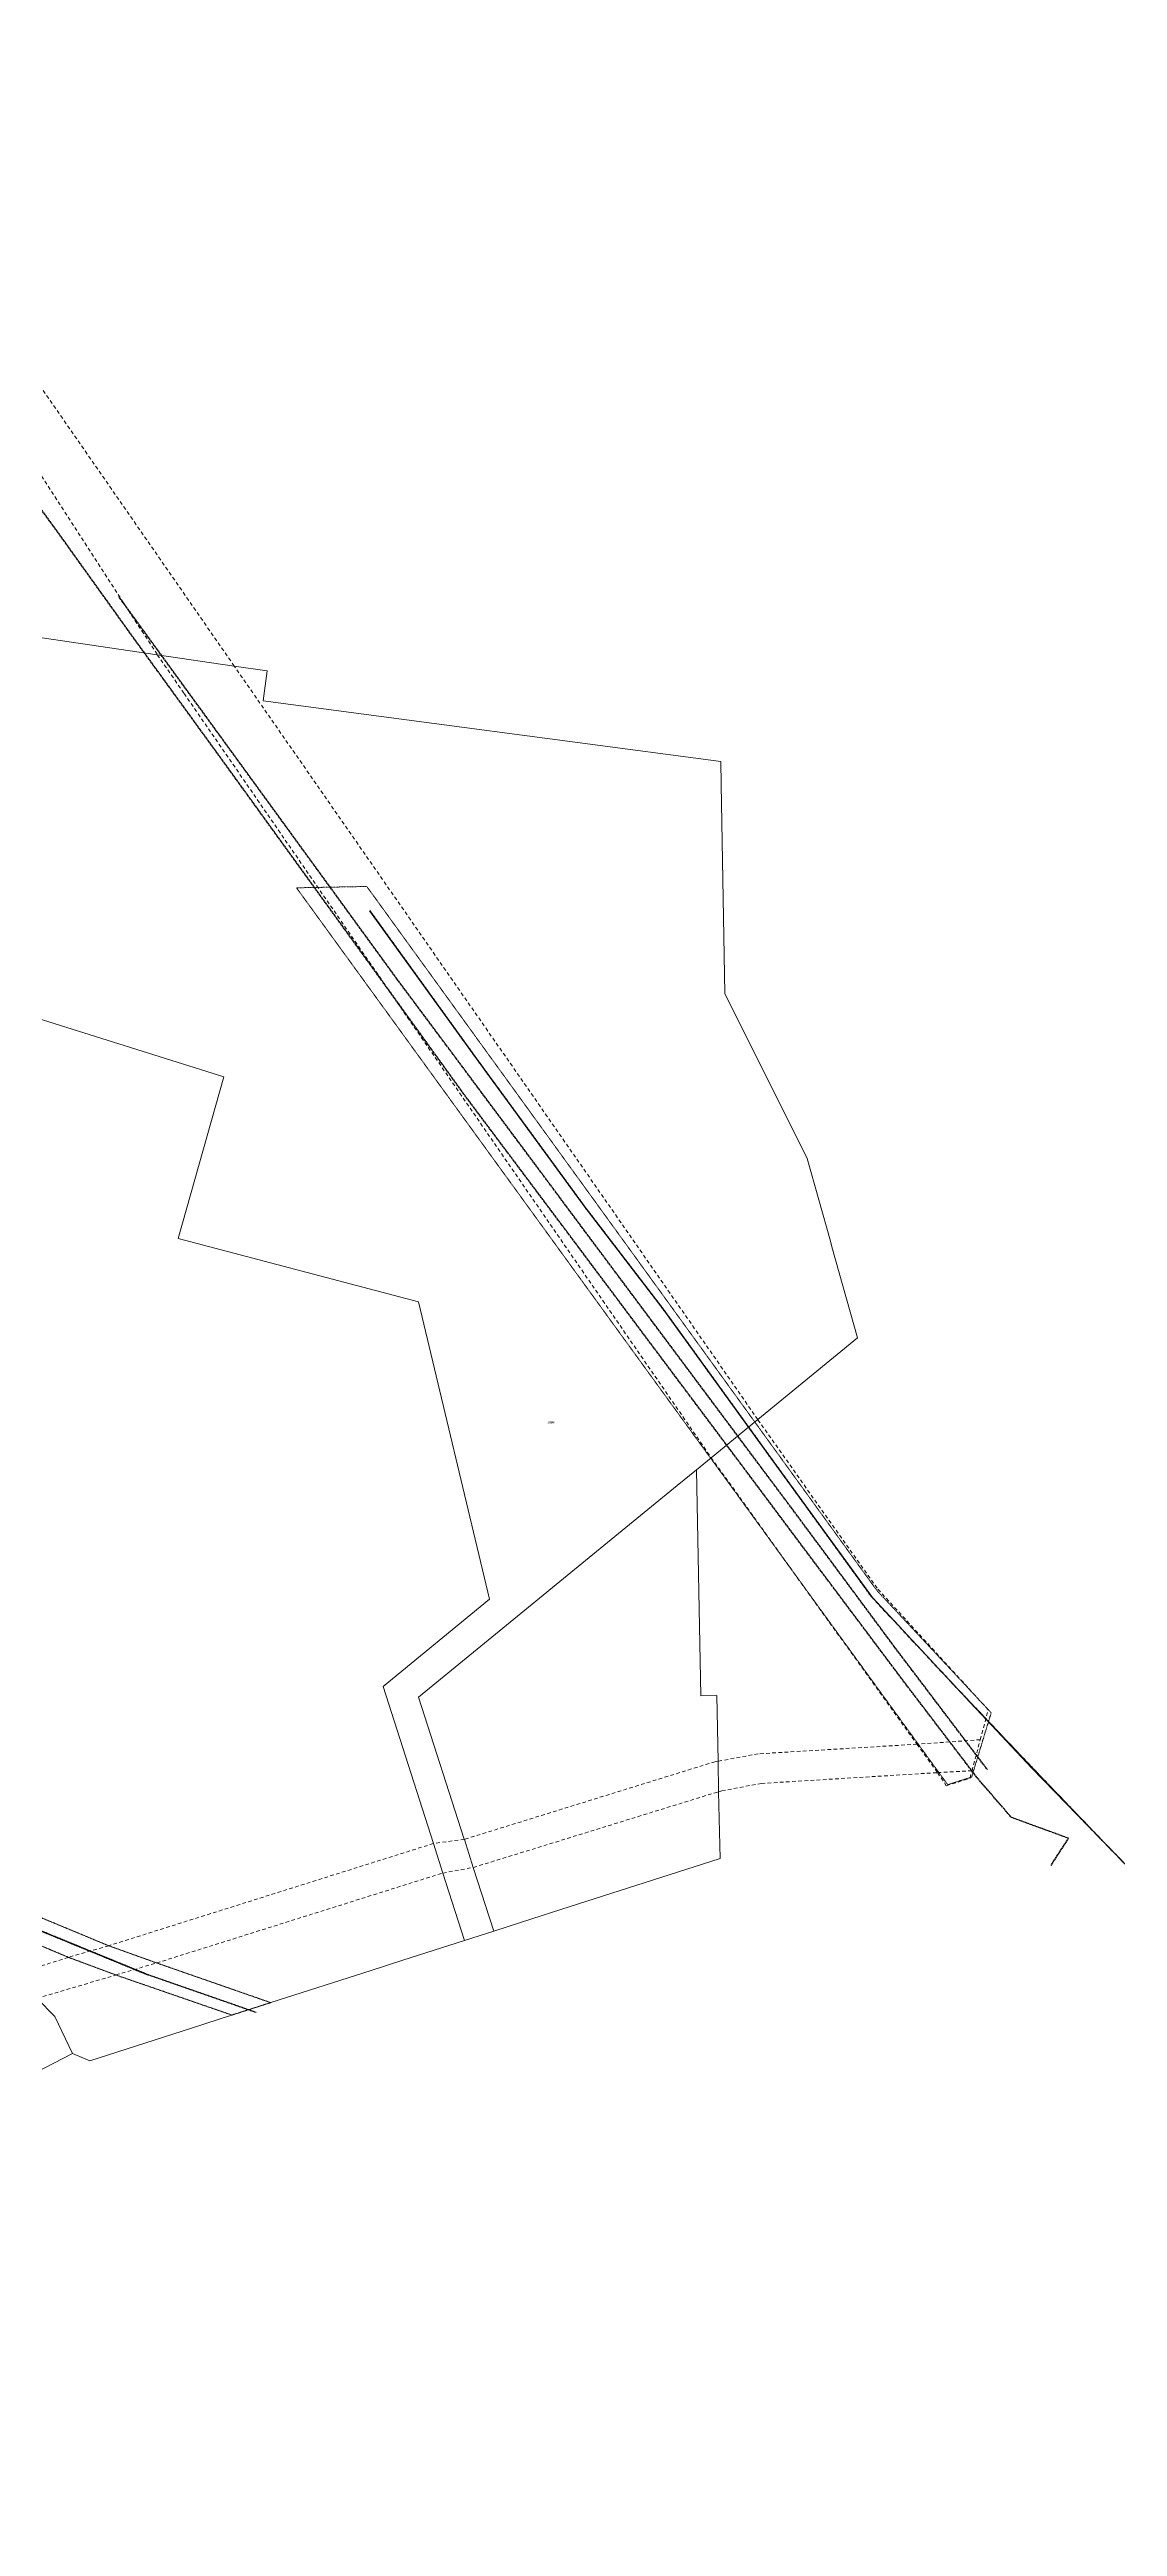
# Model space of a CAD drawing. Header units: metres. Extents: x 256054 to 262066, y 6173540 to 6179224.
# Drawn here: x 259823 to 260692, y 6174721 to 6176737 of the extents above; entities that cross this region are included whole.
import ezdxf

# ---------------------------------------------------------------- set-up
doc = ezdxf.new("R2010")
doc.units = ezdxf.units.M
for name, pattern in [('Cable Exist OH', [1, 1, 0]), ('Dash', [5, 3, -2]), ('DASHED', [19.05, 12.7, -6.35]), ('HIDDEN2', [0.1875, 0.125, -0.0625])]:
    doc.linetypes.add(name, pattern=pattern)
for name, color, linetype, lineweight in [('Cadastre Easements_SP_EXT', 96, 'DASHED', 15), ('Cadastre Land Parcels_SP_EXT', 96, 'Continuous', 15), ('Cadastre Other Property_SP_EXT', 96, 'DASHED', 15), ('Cadastre Roads_SP_EXT', 54, 'Continuous', 15), ('Mains_HV_EXT', 13, 'Continuous', 25), ('Mains_TR_EXT', 211, 'Continuous', 25)]:
    doc.layers.add(name, color=color, linetype=linetype, lineweight=lineweight)
doc.styles.get("Standard").update_dxf_attribs({"font": 'arial.ttf'})
doc.linetypes.add('Cable E OH', pattern='A,8,-0.01,["E",Standard,S=1.5,R=30,X=0,Y=-0.9],0', length=8.01)

msp = doc.modelspace()

# ---------------------------------------------------------------- linework, layer by layer
at = {"layer": 'Cadastre Easements_SP_EXT', "linetype": 'Dash'}
for points in [[(259729.2, 6176586.5), (259722.2, 6176600.3), (259653, 6176736.5), (259648.3, 6176599.1), (259681.3, 6176585), (259692, 6176565.3), (259743.6, 6176495.1), (259645.2, 6176501.7), (259644.3, 6176480.5), (259767.2, 6176465), (259910.5, 6176244), (259932.3, 6176212.5), (260361.3, 6175590.5), (260528.8, 6175357.3), (260545.6, 6175334.2), (260552.7, 6175323.5), (260572, 6175329.7), (260573.6, 6175335.7), (260580.3, 6175361), (260586.8, 6175385.3), (260496.4, 6175484.2), (260399.2, 6175621.6), (259973.1, 6176234.8), (259729.2, 6176586.5)], [(260002.8, 6175147), (259910, 6175179.3), (259870.9, 6175193.3), (259639.6, 6175289.4), (259578.4, 6175310.6), (259398.6, 6175372.5), (259393.5, 6175359.9), (259391.1, 6175353.9), (259578.9, 6175289.2), (259633.8, 6175270.3), (259838, 6175183.8), (259876.8, 6175169.5), (259971.2, 6175136.9), (260002.8, 6175147)]]:
    msp.add_lwpolyline(points, close=True, dxfattribs=at)
msp.add_lwpolyline([(259812.6, 6175150.5), (259876.8, 6175169.5), (259910, 6175179.3), (260142.9, 6175252.5), (260167.7, 6175257), (260367.4, 6175318.7), (260369.9, 6175319.4), (260402.2, 6175325.4), (260545.6, 6175334.2), (260573.6, 6175335.7), (260580.3, 6175361), (260528.8, 6175357.3), (260399.6, 6175349.5), (260366.9, 6175343.5), (260364.4, 6175343.1), (260160.4, 6175279.9), (260135.2, 6175276.5), (259870.9, 6175193.3), (259838, 6175183.8), (259793.9, 6175169.8)], dxfattribs=at)
at = {"layer": 'Cadastre Land Parcels_SP_EXT', "linetype": 'Continuous'}
for points in [[(259812.7, 6175948.1), (259964.6, 6175900.4), (259927.4, 6175768.9), (260123.2, 6175717.3), (260181, 6175475.3), (260094.2, 6175404.3), (260135.2, 6175276.5), (260142.9, 6175252.5), (260160.5, 6175197.6), (260184.3, 6175205.3), (260167.7, 6175257), (260160.4, 6175279.9), (260160.3, 6175280), (260123.2, 6175395.7), (260333.7, 6175568), (260349.3, 6175580.7), (260361.3, 6175590.5), (260399.2, 6175621.6), (260480.4, 6175688), (260459.6, 6175762), (260458.3, 6175766.8), (260439.3, 6175834.1), (260372.5, 6175968.4), (260372.5, 6175968.4), (260369.5, 6176138.3), (260369.1, 6176157.2), (259996.7, 6176206.6), (260000, 6176230.9), (259973.1, 6176234.8), (259910.5, 6176244), (259636.6, 6176284.3)], [(259812.6, 6175150.5), (259827, 6175135.6), (259841.6, 6175105.6), (259855.5, 6175099.7), (259945.9, 6175128.7), (259963.3, 6175134.3), (259971.2, 6175136.9), (260002.8, 6175147), (260084.6, 6175173.2), (260110.4, 6175181.5), (260160.5, 6175197.6), (260142.9, 6175252.5), (260135.2, 6175276.5), (260094.2, 6175404.3), (260181, 6175475.3), (260123.2, 6175717.3), (260123.2, 6175717.3), (259927.4, 6175768.9), (259964.6, 6175900.4), (259812.7, 6175948.1)]]:
    msp.add_lwpolyline(points, dxfattribs=at)
msp.add_lwpolyline([(260215.4, 6175215.2), (260239, 6175222.8), (260368.5, 6175264.4), (260367.4, 6175318.7), (260366.9, 6175343.5), (260365.8, 6175397.1), (260353, 6175396.8), (260349.3, 6175580.7), (260333.7, 6175568), (260123.2, 6175395.7), (260160.3, 6175280), (260160.4, 6175279.9), (260167.7, 6175257), (260184.3, 6175205.3), (260215.4, 6175215.2)], close=True, dxfattribs=at)
at = {"layer": 'Cadastre Other Property_SP_EXT', "linetype": 'HIDDEN2'}
for points in [[(260023.8, 6176054.3), (260553.8, 6175324.4), (260573.3, 6175330.6), (260589.2, 6175382.9), (260496.2, 6175482.4), (260081, 6176055.4), (260023.8, 6176054.3)], [(260002.8, 6175147), (259910, 6175179.3), (259870.7, 6175193.4), (259639.6, 6175289.4), (259568.8, 6175313.8), (259569.2, 6175292.4), (259633.8, 6175270.3), (259837.9, 6175184), (259876.8, 6175169.5), (259971.2, 6175136.9), (260002.8, 6175147)]]:
    msp.add_lwpolyline(points, close=True, dxfattribs=at)
at = {"layer": 'Cadastre Roads_SP_EXT', "linetype": 'Continuous'}
msp.add_lwpolyline([(259434.3, 6175140), (259322.8, 6175179.3), (259315.2, 6175159.9), (259307.1, 6175139.1), (259515.1, 6175082.8), (259532.5, 6175083.1), (259583, 6175099.8), (259733, 6175145.8), (259767.6, 6175133.6), (259805.8, 6175120.1), (259788.2, 6175078.1), (259818.9, 6175093.9), (259841.6, 6175105.6), (259827, 6175135.6), (259812.6, 6175150.5), (259793.9, 6175169.8), (259793.6, 6175170.1), (259737.8, 6175177.3), (259545.9, 6175129.3), (259493.7, 6175125.8), (259434.3, 6175140)], close=True, dxfattribs=at)
at = {"layer": 'Mains_HV_EXT', "linetype": 'Cable Exist OH'}
for points in [[(260586.1, 6175336.7), (260510.9, 6175436), (260429.9, 6175545.3), (260270.7, 6175758.5), (260189.5, 6175867.5), (260106.1, 6175979.4), (259879.3, 6176291.1)], [(259391.1, 6175364.6), (259486.1, 6175331), (259616.8, 6175285.8), (259723.1, 6175243.4), (259903.4, 6175169.4)]]:
    msp.add_lwpolyline(points, dxfattribs=at)
at = {"layer": 'Mains_HV_EXT', "linetype": 'Cable E OH'}
msp.add_lwpolyline([(262058.3, 6173545.1), (262066.5, 6173560.1), (261990.3, 6173643.1), (261914.1, 6173743.5), (261806.9, 6173884.6), (261731.1, 6173984.3), (261624.8, 6174124.3), (261580.9, 6174181.9), (261452.1, 6174351.5), (261325, 6174518.7), (261225.4, 6174649.7), (261117.6, 6174791.6), (261009.8, 6174933.4), (260897.7, 6175080.6), (260780.8, 6175174.9), (260678.3, 6175280.3), (260622.3, 6175337.8), (260560.8, 6175403.5), (260492.5, 6175476.6), (260410.2, 6175590.1), (260322.2, 6175711.7), (260258.8, 6175794.4), (260170.5, 6175915.2), (260083.6, 6176035.7)], dxfattribs=at)
at = {"layer": 'Mains_TR_EXT', "linetype": 'Cable Exist OH'}
for points in [[(260102.7, 6175965.8), (260025.1, 6176073), (259957.6, 6176166.3), (259890.1, 6176259.2), (259829, 6176344.5), (259781.7, 6176409.2)], [(262058.3, 6173545.1), (262066.5, 6173560.1), (261990.3, 6173643.1), (261914.1, 6173743.5), (261806.9, 6173884.6), (261730.9, 6173984.2), (261624.8, 6174124.3), (261580.9, 6174181.9), (261452.1, 6174351.5), (261325, 6174518.7), (261225.4, 6174649.7), (261117.6, 6174791.6), (261009.8, 6174933.4), (260897.7, 6175080.6), (260780.8, 6175174.9), (260678.3, 6175280.3), (260621.3, 6175339.7), (260560.8, 6175403.5), (260492.5, 6175476.6), (260410.2, 6175590.1), (260322.2, 6175711.7), (260258.8, 6175794.4), (260170.5, 6175915.2), (260083.6, 6176035.7)], [(260637.9, 6175258.7), (260652.2, 6175280.7), (260605.7, 6175297.7), (260578.3, 6175329.4), (260518.9, 6175407.3), (260438.5, 6175514.5), (260375.6, 6175598.6), (260318.6, 6175674.7), (260221.1, 6175804.9), (260160.7, 6175885.5), (260102.7, 6175965.8)], [(259990.9, 6175139), (259903.3, 6175169.5), (259723.1, 6175243.4), (259616.8, 6175285.8), (259486.1, 6175331), (259391, 6175364.6), (259327.8, 6175369.7), (259286.7, 6175264.3), (259253.8, 6175178.3), (259225.4, 6175106.3), (259214.1, 6175076.6), (259206.7, 6175057.2), (259174.2, 6174974.1), (259136.1, 6174876.2), (259096.8, 6174775), (259058.5, 6174676.2), (259031.4, 6174597), (258994.6, 6174503.7)]]:
    msp.add_lwpolyline(points, dxfattribs=at)

# ---------------------------------------------------------------- texts
at = {"layer": 'Mains_TR_EXT'}
for s in ['J99', '7908']:
    msp.add_text(s, height=1.8, dxfattribs=at).set_placement((260228.1, 6175618.4))

doc.saveas('drawing.dxf')
